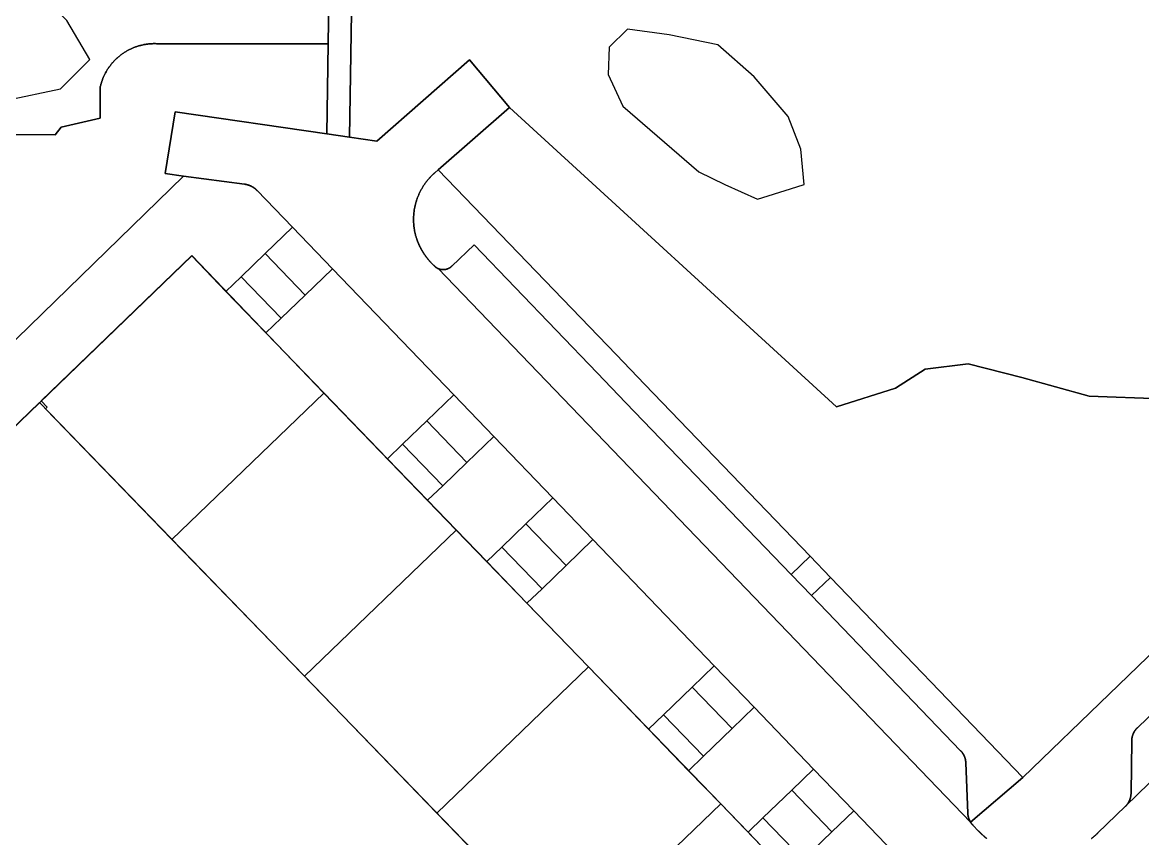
# Model space of a CAD drawing. Header units: metres. Extents: x -127 to 442, y -186 to 462.
# Drawn here: x 16.65 to 61.92, y 71.72 to 104.71 of the extents above; entities that cross this region are included whole.
import ezdxf

# ---------------------------------------------------------------- set-up
doc = ezdxf.new("R2010")
doc.units = ezdxf.units.M

msp = doc.modelspace()

# ---------------------------------------------------------------- linework, layer by layer
at = {"layer": 'building_2', "color": 1}
for points in [[(17.648, 89.156), (17.578, 89.094), (22.688, 83.812), (28.836, 89.719), (23.492, 95.281), (17.406, 89.406), (17.648, 89.156)], [(22.688, 83.812), (28.047, 78.281), (34.18, 84.188), (28.836, 89.719), (22.688, 83.812)], [(16.234, 65.406), (15.625, 65.219), (31.148, 49.188), (43.172, 60.75), (42.906, 61.031), (43.859, 61.938), (17.336, 89.344), (4.391, 76.844), (14.625, 66.25), (14.945, 66.875), (16.234, 65.406)], [(28.047, 78.281), (33.398, 72.75), (39.523, 78.656), (34.18, 84.188), (28.047, 78.281)], [(33.398, 72.75), (38.75, 67.219), (44.867, 73.125), (39.523, 78.656), (33.398, 72.75)], [(44.117, 61.688), (47.172, 64.625), (47.094, 64.719), (50.156, 67.625), (44.867, 73.125), (38.75, 67.219), (44.117, 61.688)]]:
    msp.add_lwpolyline(points, close=True, dxfattribs=at)
at = {"layer": 'road_0', "color": 8}
for points in [[(30.025, 110.322), (29.104, 110.324), (29.104, 110.148), (29.01, 103.844), (28.955, 100.205), (29.873, 100.071), (30.025, 110.145), (30.025, 110.322)], [(47.715, 82.394), (48.48, 83.129), (41.802, 90.072), (40.638, 91.283), (33.455, 98.752), (33.314, 98.63), (33.314, 98.63), (33.291, 98.61), (33.269, 98.59), (33.247, 98.57), (33.225, 98.549), (33.204, 98.528), (33.183, 98.507), (33.162, 98.486), (33.141, 98.464), (33.12, 98.442), (33.1, 98.42), (33.08, 98.398), (33.06, 98.375), (33.041, 98.352), (33.022, 98.329), (33.003, 98.306), (32.984, 98.282), (32.966, 98.259), (32.948, 98.235), (32.93, 98.21), (32.913, 98.186), (32.896, 98.161), (32.879, 98.137), (32.862, 98.112), (32.846, 98.086), (32.83, 98.061), (32.814, 98.035), (32.799, 98.01), (32.784, 97.984), (32.769, 97.958), (32.755, 97.931), (32.741, 97.905), (32.727, 97.878), (32.713, 97.851), (32.7, 97.824), (32.688, 97.797), (32.675, 97.77), (32.663, 97.743), (32.651, 97.715), (32.64, 97.687), (32.628, 97.659), (32.618, 97.632), (32.607, 97.603), (32.597, 97.575), (32.587, 97.547), (32.578, 97.518), (32.569, 97.49), (32.56, 97.461), (32.551, 97.432), (32.543, 97.403), (32.536, 97.374), (32.528, 97.345), (32.521, 97.316), (32.514, 97.287), (32.508, 97.258), (32.502, 97.228), (32.496, 97.199), (32.491, 97.169), (32.486, 97.14), (32.482, 97.11), (32.477, 97.08), (32.474, 97.051), (32.47, 97.021), (32.467, 96.991), (32.464, 96.961), (32.462, 96.931), (32.46, 96.901), (32.458, 96.871), (32.457, 96.841), (32.456, 96.811), (32.455, 96.782), (32.455, 96.752), (32.455, 96.722), (32.455, 96.692), (32.456, 96.662), (32.457, 96.632), (32.459, 96.602), (32.461, 96.572), (32.463, 96.542), (32.466, 96.512), (32.468, 96.482), (32.472, 96.452), (32.475, 96.422), (32.48, 96.393), (32.484, 96.363), (32.489, 96.333), (32.494, 96.304), (32.499, 96.274), (32.505, 96.245), (32.511, 96.216), (32.518, 96.186), (32.525, 96.157), (32.532, 96.128), (32.539, 96.099), (32.547, 96.07), (32.556, 96.041), (32.564, 96.013), (32.573, 95.984), (32.582, 95.955), (32.592, 95.927), (32.592, 95.927), (32.596, 95.915), (32.601, 95.903), (32.605, 95.89), (32.61, 95.878), (32.615, 95.866), (32.619, 95.854), (32.624, 95.842), (32.629, 95.83), (32.634, 95.818), (32.639, 95.806), (32.643, 95.794), (32.649, 95.782), (32.654, 95.77), (32.659, 95.758), (32.664, 95.747), (32.669, 95.735), (32.675, 95.723), (32.68, 95.711), (32.685, 95.699), (32.691, 95.688), (32.696, 95.676), (32.702, 95.664), (32.708, 95.653), (32.713, 95.641), (32.719, 95.629), (32.725, 95.618), (32.731, 95.606), (32.737, 95.595), (32.743, 95.583), (32.749, 95.572), (32.755, 95.56), (32.761, 95.549), (32.767, 95.538), (32.774, 95.526), (32.78, 95.515), (32.786, 95.504), (32.793, 95.492), (32.799, 95.481), (32.806, 95.47), (32.812, 95.459), (32.819, 95.448), (32.826, 95.437), (32.833, 95.426), (32.839, 95.415), (32.846, 95.404), (32.853, 95.393), (32.86, 95.382), (32.867, 95.371), (32.874, 95.36), (32.881, 95.349), (32.889, 95.338), (32.896, 95.328), (32.903, 95.317), (32.911, 95.306), (32.918, 95.296), (32.925, 95.285), (32.933, 95.275), (32.94, 95.264), (32.948, 95.254), (32.956, 95.243), (32.963, 95.233), (32.971, 95.222), (32.979, 95.212), (32.987, 95.202), (32.995, 95.191), (33.003, 95.181), (33.011, 95.171), (33.019, 95.161), (33.027, 95.151), (33.035, 95.141), (33.043, 95.131), (33.052, 95.121), (33.06, 95.111), (33.068, 95.101), (33.077, 95.091), (33.085, 95.081), (33.094, 95.071), (33.102, 95.062), (33.111, 95.052), (33.119, 95.042), (33.128, 95.033), (33.137, 95.023), (33.145, 95.014), (33.154, 95.004), (33.163, 94.995), (33.172, 94.985), (33.181, 94.976), (33.19, 94.967), (33.199, 94.957), (33.208, 94.948), (33.217, 94.939), (33.226, 94.93), (33.236, 94.921), (33.245, 94.912), (33.254, 94.903), (33.264, 94.894), (33.273, 94.885), (33.283, 94.876), (33.292, 94.867), (33.292, 94.867), (33.293, 94.866), (33.295, 94.864), (33.296, 94.863), (33.297, 94.862), (33.299, 94.86), (33.3, 94.859), (33.301, 94.857), (33.303, 94.856), (33.304, 94.855), (33.306, 94.853), (33.307, 94.852), (33.308, 94.851), (33.31, 94.849), (33.311, 94.848), (33.312, 94.847), (33.314, 94.846), (33.315, 94.844), (33.317, 94.843), (33.318, 94.842), (33.32, 94.84), (33.321, 94.839), (33.322, 94.838), (33.324, 94.837), (33.325, 94.835), (33.327, 94.834), (33.328, 94.833), (33.33, 94.832), (33.331, 94.83), (33.333, 94.829), (33.334, 94.828), (33.336, 94.827), (33.337, 94.825), (33.339, 94.824), (33.34, 94.823), (33.342, 94.822), (33.343, 94.821), (33.345, 94.819), (33.346, 94.818), (33.348, 94.817), (33.349, 94.816), (33.351, 94.815), (33.352, 94.814), (33.354, 94.812), (33.355, 94.811), (33.357, 94.81), (33.358, 94.809), (33.36, 94.808), (33.361, 94.807), (33.363, 94.806), (33.365, 94.805), (33.366, 94.803), (33.368, 94.802), (33.369, 94.801), (33.371, 94.8), (33.372, 94.799), (33.374, 94.798), (33.376, 94.797), (33.377, 94.796), (33.379, 94.795), (33.38, 94.794), (33.382, 94.793), (33.384, 94.792), (33.385, 94.791), (33.387, 94.79), (33.389, 94.789), (33.39, 94.788), (33.392, 94.787), (33.393, 94.786), (33.395, 94.785), (33.397, 94.784), (33.398, 94.783), (33.4, 94.782), (33.402, 94.781), (33.403, 94.78), (33.405, 94.779), (33.407, 94.778), (33.408, 94.777), (33.41, 94.776), (33.412, 94.775), (33.413, 94.774), (33.415, 94.773), (33.417, 94.772), (33.418, 94.772), (33.42, 94.771), (33.422, 94.77), (33.424, 94.769), (33.425, 94.768), (33.427, 94.767), (33.429, 94.766), (33.43, 94.765), (33.432, 94.765), (33.434, 94.764), (33.436, 94.763), (33.437, 94.762), (33.439, 94.761), (33.441, 94.76), (33.443, 94.76), (33.444, 94.759), (33.446, 94.758), (33.446, 94.758), (33.451, 94.756), (33.457, 94.753), (33.463, 94.751), (33.468, 94.749), (33.474, 94.746), (33.479, 94.744), (33.485, 94.742), (33.491, 94.74), (33.496, 94.738), (33.502, 94.737), (33.508, 94.735), (33.514, 94.733), (33.519, 94.731), (33.525, 94.73), (33.531, 94.728), (33.537, 94.727), (33.543, 94.726), (33.549, 94.724), (33.555, 94.723), (33.561, 94.722), (33.566, 94.721), (33.572, 94.72), (33.578, 94.719), (33.584, 94.718), (33.59, 94.717), (33.596, 94.717), (33.602, 94.716), (33.608, 94.715), (33.614, 94.715), (33.62, 94.715), (33.626, 94.714), (33.632, 94.714), (33.638, 94.714), (33.644, 94.714), (33.65, 94.714), (33.656, 94.714), (33.662, 94.714), (33.668, 94.714), (33.674, 94.714), (33.68, 94.714), (33.686, 94.715), (33.692, 94.715), (33.698, 94.716), (33.704, 94.716), (33.71, 94.717), (33.716, 94.718), (33.722, 94.718), (33.728, 94.719), (33.734, 94.72), (33.74, 94.721), (33.746, 94.722), (33.752, 94.723), (33.758, 94.725), (33.764, 94.726), (33.769, 94.727), (33.775, 94.729), (33.781, 94.73), (33.787, 94.732), (33.793, 94.734), (33.798, 94.735), (33.804, 94.737), (33.81, 94.739), (33.816, 94.741), (33.821, 94.743), (33.827, 94.745), (33.833, 94.747), (33.838, 94.749), (33.844, 94.752), (33.849, 94.754), (33.855, 94.756), (33.86, 94.759), (33.866, 94.761), (33.871, 94.764), (33.877, 94.767), (33.882, 94.769), (33.887, 94.772), (33.893, 94.775), (33.898, 94.778), (33.903, 94.781), (33.908, 94.784), (33.913, 94.787), (33.919, 94.79), (33.924, 94.793), (33.929, 94.797), (33.934, 94.8), (33.939, 94.803), (33.944, 94.807), (33.948, 94.81), (33.953, 94.814), (33.958, 94.818), (33.963, 94.821), (33.967, 94.825), (33.972, 94.829), (33.977, 94.833), (33.981, 94.837), (33.986, 94.841), (33.99, 94.845), (33.995, 94.849), (33.999, 94.853), (33.999, 94.853), (34.9, 95.718), (39.873, 90.548), (41.037, 89.337), (47.715, 82.394)], [(27.558, 96.429), (26.456, 95.365), (28.075, 93.688), (29.174, 94.749), (27.558, 96.429)], [(41.037, 89.337), (39.873, 90.548), (34.9, 95.718), (33.999, 94.853), (33.999, 94.853), (33.995, 94.849), (33.99, 94.845), (33.986, 94.841), (33.981, 94.837), (33.977, 94.833), (33.972, 94.829), (33.967, 94.825), (33.963, 94.821), (33.958, 94.818), (33.953, 94.814), (33.948, 94.81), (33.944, 94.807), (33.939, 94.803), (33.934, 94.8), (33.929, 94.797), (33.924, 94.793), (33.919, 94.79), (33.913, 94.787), (33.908, 94.784), (33.903, 94.781), (33.898, 94.778), (33.893, 94.775), (33.887, 94.772), (33.882, 94.769), (33.877, 94.767), (33.871, 94.764), (33.866, 94.761), (33.86, 94.759), (33.855, 94.756), (33.849, 94.754), (33.844, 94.752), (33.838, 94.749), (33.833, 94.747), (33.827, 94.745), (33.821, 94.743), (33.816, 94.741), (33.81, 94.739), (33.804, 94.737), (33.798, 94.735), (33.793, 94.734), (33.787, 94.732), (33.781, 94.73), (33.775, 94.729), (33.769, 94.727), (33.764, 94.726), (33.758, 94.725), (33.752, 94.723), (33.746, 94.722), (33.74, 94.721), (33.734, 94.72), (33.728, 94.719), (33.722, 94.718), (33.716, 94.718), (33.71, 94.717), (33.704, 94.716), (33.698, 94.716), (33.692, 94.715), (33.686, 94.715), (33.68, 94.714), (33.674, 94.714), (33.668, 94.714), (33.662, 94.714), (33.656, 94.714), (33.65, 94.714), (33.644, 94.714), (33.638, 94.714), (33.632, 94.714), (33.626, 94.714), (33.62, 94.715), (33.614, 94.715), (33.608, 94.715), (33.602, 94.716), (33.596, 94.717), (33.59, 94.717), (33.584, 94.718), (33.578, 94.719), (33.572, 94.72), (33.566, 94.721), (33.561, 94.722), (33.555, 94.723), (33.549, 94.724), (33.543, 94.726), (33.537, 94.727), (33.531, 94.728), (33.525, 94.73), (33.519, 94.731), (33.514, 94.733), (33.508, 94.735), (33.502, 94.737), (33.496, 94.738), (33.491, 94.74), (33.485, 94.742), (33.479, 94.744), (33.474, 94.746), (33.468, 94.749), (33.463, 94.751), (33.457, 94.753), (33.451, 94.756), (33.446, 94.758), (33.446, 94.758), (54.964, 72.383), (54.964, 72.383), (54.962, 72.386), (54.96, 72.39), (54.958, 72.393), (54.956, 72.396), (54.954, 72.4), (54.952, 72.403), (54.95, 72.407), (54.948, 72.41), (54.946, 72.413), (54.944, 72.417), (54.943, 72.42), (54.941, 72.424), (54.939, 72.427), (54.937, 72.431), (54.935, 72.434), (54.934, 72.438), (54.932, 72.441), (54.93, 72.445), (54.928, 72.448), (54.927, 72.452), (54.925, 72.455), (54.923, 72.459), (54.922, 72.462), (54.92, 72.466), (54.918, 72.469), (54.917, 72.473), (54.915, 72.476), (54.914, 72.48), (54.912, 72.484), (54.911, 72.487), (54.909, 72.491), (54.908, 72.495), (54.906, 72.498), (54.905, 72.502), (54.903, 72.505), (54.902, 72.509), (54.901, 72.513), (54.899, 72.516), (54.898, 72.52), (54.897, 72.524), (54.895, 72.527), (54.894, 72.531), (54.893, 72.535), (54.891, 72.538), (54.89, 72.542), (54.889, 72.546), (54.888, 72.55), (54.887, 72.553), (54.885, 72.557), (54.884, 72.561), (54.883, 72.565), (54.882, 72.568), (54.881, 72.572), (54.88, 72.576), (54.879, 72.58), (54.878, 72.583), (54.877, 72.587), (54.876, 72.591), (54.875, 72.595), (54.874, 72.598), (54.873, 72.602), (54.872, 72.606), (54.871, 72.61), (54.87, 72.614), (54.869, 72.617), (54.869, 72.621), (54.868, 72.625), (54.867, 72.629), (54.866, 72.633), (54.865, 72.637), (54.865, 72.64), (54.864, 72.644), (54.863, 72.648), (54.863, 72.652), (54.862, 72.656), (54.861, 72.66), (54.861, 72.664), (54.86, 72.667), (54.859, 72.671), (54.859, 72.675), (54.858, 72.679), (54.858, 72.683), (54.857, 72.687), (54.857, 72.691), (54.856, 72.694), (54.856, 72.698), (54.856, 72.702), (54.855, 72.706), (54.855, 72.71), (54.854, 72.714), (54.854, 72.718), (54.854, 72.722), (54.853, 72.726), (54.853, 72.729), (54.853, 72.733), (54.853, 72.737), (54.852, 72.741), (54.852, 72.745), (54.852, 72.749), (54.852, 72.749), (54.773, 74.781), (54.773, 74.781), (54.773, 74.787), (54.772, 74.792), (54.772, 74.798), (54.772, 74.803), (54.771, 74.808), (54.771, 74.814), (54.77, 74.819), (54.77, 74.825), (54.769, 74.83), (54.769, 74.836), (54.768, 74.841), (54.767, 74.847), (54.767, 74.852), (54.766, 74.858), (54.765, 74.863), (54.764, 74.869), (54.763, 74.874), (54.762, 74.88), (54.761, 74.885), (54.76, 74.89), (54.759, 74.896), (54.758, 74.901), (54.757, 74.907), (54.756, 74.912), (54.755, 74.917), (54.754, 74.923), (54.752, 74.928), (54.751, 74.933), (54.75, 74.939), (54.748, 74.944), (54.747, 74.949), (54.745, 74.955), (54.744, 74.96), (54.742, 74.965), (54.741, 74.971), (54.739, 74.976), (54.737, 74.981), (54.736, 74.986), (54.734, 74.992), (54.732, 74.997), (54.73, 75.002), (54.728, 75.007), (54.727, 75.012), (54.725, 75.017), (54.723, 75.023), (54.721, 75.028), (54.719, 75.033), (54.716, 75.038), (54.714, 75.043), (54.712, 75.048), (54.71, 75.053), (54.708, 75.058), (54.706, 75.063), (54.703, 75.068), (54.701, 75.073), (54.698, 75.078), (54.696, 75.083), (54.694, 75.088), (54.691, 75.093), (54.689, 75.098), (54.686, 75.103), (54.683, 75.108), (54.681, 75.112), (54.678, 75.117), (54.675, 75.122), (54.673, 75.127), (54.67, 75.132), (54.667, 75.136), (54.664, 75.141), (54.661, 75.146), (54.659, 75.15), (54.656, 75.155), (54.653, 75.16), (54.65, 75.164), (54.647, 75.169), (54.644, 75.174), (54.64, 75.178), (54.637, 75.183), (54.634, 75.187), (54.631, 75.192), (54.628, 75.196), (54.624, 75.2), (54.621, 75.205), (54.618, 75.209), (54.614, 75.214), (54.611, 75.218), (54.608, 75.222), (54.604, 75.227), (54.601, 75.231), (54.597, 75.235), (54.594, 75.239), (54.59, 75.243), (54.586, 75.248), (54.583, 75.252), (54.579, 75.256), (54.575, 75.26), (54.572, 75.264), (54.568, 75.268), (54.564, 75.272), (54.564, 75.272), (48.535, 81.541), (47.715, 82.394), (41.037, 89.337)], [(34.077, 89.65), (32.987, 88.598), (34.606, 86.92), (35.694, 87.969), (34.077, 89.65)], [(38.079, 85.49), (36.996, 84.444), (38.622, 82.759), (39.701, 83.802), (38.079, 85.49)], [(49.3, 82.276), (48.535, 81.541), (54.564, 75.272), (54.564, 75.272), (54.568, 75.268), (54.572, 75.264), (54.575, 75.26), (54.579, 75.256), (54.583, 75.252), (54.586, 75.248), (54.59, 75.243), (54.594, 75.239), (54.597, 75.235), (54.601, 75.231), (54.604, 75.227), (54.608, 75.222), (54.611, 75.218), (54.614, 75.214), (54.618, 75.209), (54.621, 75.205), (54.624, 75.2), (54.628, 75.196), (54.631, 75.192), (54.634, 75.187), (54.637, 75.183), (54.64, 75.178), (54.644, 75.174), (54.647, 75.169), (54.65, 75.164), (54.653, 75.16), (54.656, 75.155), (54.659, 75.15), (54.661, 75.146), (54.664, 75.141), (54.667, 75.136), (54.67, 75.132), (54.673, 75.127), (54.675, 75.122), (54.678, 75.117), (54.681, 75.112), (54.683, 75.108), (54.686, 75.103), (54.689, 75.098), (54.691, 75.093), (54.694, 75.088), (54.696, 75.083), (54.698, 75.078), (54.701, 75.073), (54.703, 75.068), (54.706, 75.063), (54.708, 75.058), (54.71, 75.053), (54.712, 75.048), (54.714, 75.043), (54.716, 75.038), (54.719, 75.033), (54.721, 75.028), (54.723, 75.023), (54.725, 75.017), (54.727, 75.012), (54.728, 75.007), (54.73, 75.002), (54.732, 74.997), (54.734, 74.992), (54.736, 74.986), (54.737, 74.981), (54.739, 74.976), (54.741, 74.971), (54.742, 74.965), (54.744, 74.96), (54.745, 74.955), (54.747, 74.949), (54.748, 74.944), (54.75, 74.939), (54.751, 74.933), (54.752, 74.928), (54.754, 74.923), (54.755, 74.917), (54.756, 74.912), (54.757, 74.907), (54.758, 74.901), (54.759, 74.896), (54.76, 74.89), (54.761, 74.885), (54.762, 74.88), (54.763, 74.874), (54.764, 74.869), (54.765, 74.863), (54.766, 74.858), (54.767, 74.852), (54.767, 74.847), (54.768, 74.841), (54.769, 74.836), (54.769, 74.83), (54.77, 74.825), (54.77, 74.819), (54.771, 74.814), (54.771, 74.808), (54.772, 74.803), (54.772, 74.798), (54.772, 74.792), (54.773, 74.787), (54.773, 74.781), (54.773, 74.781), (54.852, 72.749), (54.852, 72.749), (54.852, 72.745), (54.852, 72.741), (54.853, 72.737), (54.853, 72.733), (54.853, 72.729), (54.853, 72.726), (54.854, 72.722), (54.854, 72.718), (54.854, 72.714), (54.855, 72.71), (54.855, 72.706), (54.856, 72.702), (54.856, 72.698), (54.856, 72.694), (54.857, 72.691), (54.857, 72.687), (54.858, 72.683), (54.858, 72.679), (54.859, 72.675), (54.859, 72.671), (54.86, 72.667), (54.861, 72.664), (54.861, 72.66), (54.862, 72.656), (54.863, 72.652), (54.863, 72.648), (54.864, 72.644), (54.865, 72.64), (54.865, 72.637), (54.866, 72.633), (54.867, 72.629), (54.868, 72.625), (54.869, 72.621), (54.869, 72.617), (54.87, 72.614), (54.871, 72.61), (54.872, 72.606), (54.873, 72.602), (54.874, 72.598), (54.875, 72.595), (54.876, 72.591), (54.877, 72.587), (54.878, 72.583), (54.879, 72.58), (54.88, 72.576), (54.881, 72.572), (54.882, 72.568), (54.883, 72.565), (54.884, 72.561), (54.885, 72.557), (54.887, 72.553), (54.888, 72.55), (54.889, 72.546), (54.89, 72.542), (54.891, 72.538), (54.893, 72.535), (54.894, 72.531), (54.895, 72.527), (54.897, 72.524), (54.898, 72.52), (54.899, 72.516), (54.901, 72.513), (54.902, 72.509), (54.903, 72.505), (54.905, 72.502), (54.906, 72.498), (54.908, 72.495), (54.909, 72.491), (54.911, 72.487), (54.912, 72.484), (54.914, 72.48), (54.915, 72.476), (54.917, 72.473), (54.918, 72.469), (54.92, 72.466), (54.922, 72.462), (54.923, 72.459), (54.925, 72.455), (54.927, 72.452), (54.928, 72.448), (54.93, 72.445), (54.932, 72.441), (54.934, 72.438), (54.935, 72.434), (54.937, 72.431), (54.939, 72.427), (54.941, 72.424), (54.943, 72.42), (54.944, 72.417), (54.946, 72.413), (54.948, 72.41), (54.95, 72.407), (54.952, 72.403), (54.954, 72.4), (54.956, 72.396), (54.958, 72.393), (54.96, 72.39), (54.962, 72.386), (54.964, 72.383), (54.964, 72.383), (57.075, 74.192), (49.3, 82.276)], [(44.606, 78.703), (43.714, 77.842), (45.332, 76.165), (46.22, 77.024), (44.606, 78.703)], [(48.621, 74.528), (47.736, 73.674), (49.362, 71.989), (50.244, 72.84), (48.621, 74.528)]]:
    msp.add_lwpolyline(points, close=True, dxfattribs=at)
for points in [[(55.624, 71.717), (55.616, 71.723), (55.609, 71.729), (55.602, 71.734), (55.595, 71.74), (55.588, 71.746), (55.581, 71.752), (55.574, 71.757), (55.567, 71.763), (55.56, 71.769), (55.553, 71.775), (55.546, 71.781), (55.539, 71.787), (55.532, 71.792), (55.525, 71.798), (55.518, 71.804), (55.511, 71.81), (55.504, 71.816), (55.498, 71.822), (55.491, 71.828), (55.484, 71.834), (55.477, 71.84), (55.47, 71.846), (55.463, 71.853), (55.457, 71.859), (55.45, 71.865), (55.443, 71.871), (55.437, 71.877), (55.43, 71.883), (55.423, 71.89), (55.417, 71.896), (55.41, 71.902), (55.403, 71.908), (55.397, 71.915), (55.39, 71.921), (55.383, 71.927), (55.377, 71.933), (55.37, 71.94), (55.364, 71.946), (55.357, 71.953), (55.351, 71.959), (55.344, 71.965), (55.338, 71.972), (55.332, 71.978), (55.325, 71.985), (55.319, 71.991), (55.312, 71.998), (55.306, 72.004), (55.3, 72.011), (55.293, 72.017), (55.287, 72.024), (55.287, 72.024), (55.061, 72.259), (55.061, 72.259), (55.06, 72.26), (55.059, 72.261), (55.058, 72.262), (55.057, 72.264), (55.056, 72.265), (55.054, 72.266), (55.053, 72.267), (55.052, 72.268), (55.051, 72.269), (55.05, 72.271), (55.049, 72.272), (55.048, 72.273), (55.047, 72.274), (55.046, 72.275), (55.045, 72.276), (55.044, 72.278), (55.043, 72.279), (55.042, 72.28), (55.04, 72.281), (55.039, 72.282), (55.038, 72.284), (55.037, 72.285), (55.036, 72.286), (55.035, 72.287), (55.034, 72.288), (55.033, 72.29), (55.032, 72.291), (55.031, 72.292), (55.03, 72.293), (55.029, 72.294), (55.028, 72.296), (55.027, 72.297), (55.026, 72.298), (55.025, 72.299), (55.024, 72.301), (55.023, 72.302), (55.022, 72.303), (55.021, 72.304), (55.02, 72.305), (55.019, 72.307), (55.018, 72.308), (55.017, 72.309), (55.016, 72.31), (55.015, 72.312), (55.014, 72.313), (55.013, 72.314), (55.012, 72.315), (55.011, 72.317), (55.01, 72.318), (55.009, 72.319), (55.008, 72.32), (55.007, 72.322), (55.006, 72.323), (55.005, 72.324), (55.004, 72.325), (55.003, 72.327), (55.002, 72.328), (55.001, 72.329), (55, 72.331), (54.999, 72.332), (54.998, 72.333), (54.997, 72.334), (54.996, 72.336), (54.995, 72.337), (54.994, 72.338), (54.994, 72.34), (54.993, 72.341), (54.992, 72.342), (54.991, 72.343), (54.99, 72.345), (54.989, 72.346), (54.988, 72.347), (54.987, 72.349), (54.986, 72.35), (54.985, 72.351), (54.984, 72.352), (54.983, 72.354), (54.982, 72.355), (54.982, 72.356), (54.981, 72.358), (54.98, 72.359), (54.979, 72.36), (54.978, 72.362), (54.977, 72.363), (54.976, 72.364), (54.975, 72.366), (54.974, 72.367), (54.974, 72.368), (54.973, 72.37), (54.972, 72.371), (54.971, 72.372), (54.97, 72.374), (54.969, 72.375), (54.968, 72.376), (54.967, 72.378), (54.967, 72.379), (54.966, 72.38), (54.965, 72.382), (54.964, 72.383), (54.964, 72.383), (33.446, 94.758), (33.446, 94.758), (33.444, 94.759), (33.443, 94.76), (33.441, 94.76), (33.439, 94.761), (33.437, 94.762), (33.436, 94.763), (33.434, 94.764), (33.432, 94.765), (33.43, 94.765), (33.429, 94.766), (33.427, 94.767), (33.425, 94.768), (33.424, 94.769), (33.422, 94.77), (33.42, 94.771), (33.418, 94.772), (33.417, 94.772), (33.415, 94.773), (33.413, 94.774), (33.412, 94.775), (33.41, 94.776), (33.408, 94.777), (33.407, 94.778), (33.405, 94.779), (33.403, 94.78), (33.402, 94.781), (33.4, 94.782), (33.398, 94.783), (33.397, 94.784), (33.395, 94.785), (33.393, 94.786), (33.392, 94.787), (33.39, 94.788), (33.389, 94.789), (33.387, 94.79), (33.385, 94.791), (33.384, 94.792), (33.382, 94.793), (33.38, 94.794), (33.379, 94.795), (33.377, 94.796), (33.376, 94.797), (33.374, 94.798), (33.372, 94.799), (33.371, 94.8), (33.369, 94.801), (33.368, 94.802), (33.366, 94.803), (33.365, 94.805), (33.363, 94.806), (33.361, 94.807), (33.36, 94.808), (33.358, 94.809), (33.357, 94.81), (33.355, 94.811), (33.354, 94.812), (33.352, 94.814), (33.351, 94.815), (33.349, 94.816), (33.348, 94.817), (33.346, 94.818), (33.345, 94.819), (33.343, 94.821), (33.342, 94.822), (33.34, 94.823), (33.339, 94.824), (33.337, 94.825), (33.336, 94.827), (33.334, 94.828), (33.333, 94.829), (33.331, 94.83), (33.33, 94.832), (33.328, 94.833), (33.327, 94.834), (33.325, 94.835), (33.324, 94.837), (33.322, 94.838), (33.321, 94.839), (33.32, 94.84), (33.318, 94.842), (33.317, 94.843), (33.315, 94.844), (33.314, 94.846), (33.312, 94.847), (33.311, 94.848), (33.31, 94.849), (33.308, 94.851), (33.307, 94.852), (33.306, 94.853), (33.304, 94.855), (33.303, 94.856), (33.301, 94.857), (33.3, 94.859), (33.299, 94.86), (33.297, 94.862), (33.296, 94.863), (33.295, 94.864), (33.293, 94.866), (33.292, 94.867), (33.292, 94.867), (33.283, 94.876), (33.273, 94.885), (33.264, 94.894), (33.254, 94.903), (33.245, 94.912), (33.236, 94.921), (33.226, 94.93), (33.217, 94.939), (33.208, 94.948), (33.199, 94.957), (33.19, 94.967), (33.181, 94.976), (33.172, 94.985), (33.163, 94.995), (33.154, 95.004), (33.145, 95.014), (33.137, 95.023), (33.128, 95.033), (33.119, 95.042), (33.111, 95.052), (33.102, 95.062), (33.094, 95.071), (33.085, 95.081), (33.077, 95.091), (33.068, 95.101), (33.06, 95.111), (33.052, 95.121), (33.043, 95.131), (33.035, 95.141), (33.027, 95.151), (33.019, 95.161), (33.011, 95.171), (33.003, 95.181), (32.995, 95.191), (32.987, 95.202), (32.979, 95.212), (32.971, 95.222), (32.963, 95.233), (32.956, 95.243), (32.948, 95.254), (32.94, 95.264), (32.933, 95.275), (32.925, 95.285), (32.918, 95.296), (32.911, 95.306), (32.903, 95.317), (32.896, 95.328), (32.889, 95.338), (32.881, 95.349), (32.874, 95.36), (32.867, 95.371), (32.86, 95.382), (32.853, 95.393), (32.846, 95.404), (32.839, 95.415), (32.833, 95.426), (32.826, 95.437), (32.819, 95.448), (32.812, 95.459), (32.806, 95.47), (32.799, 95.481), (32.793, 95.492), (32.786, 95.504), (32.78, 95.515), (32.774, 95.526), (32.767, 95.538), (32.761, 95.549), (32.755, 95.56), (32.749, 95.572), (32.743, 95.583), (32.737, 95.595), (32.731, 95.606), (32.725, 95.618), (32.719, 95.629), (32.713, 95.641), (32.708, 95.653), (32.702, 95.664), (32.696, 95.676), (32.691, 95.688), (32.685, 95.699), (32.68, 95.711), (32.675, 95.723), (32.669, 95.735), (32.664, 95.747), (32.659, 95.758), (32.654, 95.77), (32.649, 95.782), (32.643, 95.794), (32.639, 95.806), (32.634, 95.818), (32.629, 95.83), (32.624, 95.842), (32.619, 95.854), (32.615, 95.866), (32.61, 95.878), (32.605, 95.89), (32.601, 95.903), (32.596, 95.915), (32.592, 95.927), (32.592, 95.927), (32.582, 95.955), (32.573, 95.984), (32.564, 96.013), (32.556, 96.041), (32.547, 96.07), (32.539, 96.099), (32.532, 96.128), (32.525, 96.157), (32.518, 96.186), (32.511, 96.216), (32.505, 96.245), (32.499, 96.274), (32.494, 96.304), (32.489, 96.333), (32.484, 96.363), (32.48, 96.393), (32.475, 96.422), (32.472, 96.452), (32.468, 96.482), (32.466, 96.512), (32.463, 96.542), (32.461, 96.572), (32.459, 96.602), (32.457, 96.632), (32.456, 96.662), (32.455, 96.692), (32.455, 96.722), (32.455, 96.752), (32.455, 96.782), (32.456, 96.811), (32.457, 96.841), (32.458, 96.871), (32.46, 96.901), (32.462, 96.931), (32.464, 96.961), (32.467, 96.991), (32.47, 97.021), (32.474, 97.051), (32.477, 97.08), (32.482, 97.11), (32.486, 97.14), (32.491, 97.169), (32.496, 97.199), (32.502, 97.228), (32.508, 97.258), (32.514, 97.287), (32.521, 97.316), (32.528, 97.345), (32.536, 97.374), (32.543, 97.403), (32.551, 97.432), (32.56, 97.461), (32.569, 97.49), (32.578, 97.518), (32.587, 97.547), (32.597, 97.575), (32.607, 97.603), (32.618, 97.632), (32.628, 97.659), (32.64, 97.687), (32.651, 97.715), (32.663, 97.743), (32.675, 97.77), (32.688, 97.797), (32.7, 97.824), (32.713, 97.851), (32.727, 97.878), (32.741, 97.905), (32.755, 97.931), (32.769, 97.958), (32.784, 97.984), (32.799, 98.01), (32.814, 98.035), (32.83, 98.061), (32.846, 98.086), (32.862, 98.112), (32.879, 98.137), (32.896, 98.161), (32.913, 98.186), (32.93, 98.21), (32.948, 98.235), (32.966, 98.259), (32.984, 98.282), (33.003, 98.306), (33.022, 98.329), (33.041, 98.352), (33.06, 98.375), (33.08, 98.398), (33.1, 98.42), (33.12, 98.442), (33.141, 98.464), (33.162, 98.486), (33.183, 98.507), (33.204, 98.528), (33.225, 98.549), (33.247, 98.57), (33.269, 98.59), (33.291, 98.61), (33.314, 98.63), (33.314, 98.63), (33.455, 98.752), (36.337, 101.261), (34.722, 103.194), (30.968, 99.912), (29.873, 100.071), (28.955, 100.205), (22.824, 101.096), (22.417, 98.593), (23.164, 98.494), (25.63, 98.166), (25.63, 98.166), (25.636, 98.165), (25.641, 98.164), (25.647, 98.164), (25.653, 98.163), (25.659, 98.162), (25.664, 98.161), (25.67, 98.16), (25.676, 98.159), (25.681, 98.158), (25.687, 98.157), (25.693, 98.155), (25.698, 98.154), (25.704, 98.153), (25.71, 98.152), (25.715, 98.15), (25.721, 98.149), (25.726, 98.148), (25.732, 98.146), (25.738, 98.145), (25.743, 98.143), (25.749, 98.142), (25.754, 98.14), (25.76, 98.138), (25.765, 98.137), (25.771, 98.135), (25.776, 98.133), (25.782, 98.132), (25.787, 98.13), (25.793, 98.128), (25.798, 98.126), (25.804, 98.124), (25.809, 98.122), (25.815, 98.12), (25.82, 98.118), (25.825, 98.116), (25.831, 98.114), (25.836, 98.112), (25.842, 98.11), (25.847, 98.107), (25.852, 98.105), (25.858, 98.103), (25.863, 98.101), (25.868, 98.098), (25.873, 98.096), (25.879, 98.093), (25.884, 98.091), (25.889, 98.088), (25.894, 98.086), (25.899, 98.083), (25.905, 98.081), (25.91, 98.078), (25.915, 98.075), (25.92, 98.073), (25.925, 98.07), (25.93, 98.067), (25.935, 98.064), (25.94, 98.062), (25.945, 98.059), (25.95, 98.056), (25.955, 98.053), (25.96, 98.05), (25.965, 98.047), (25.97, 98.044), (25.975, 98.041), (25.98, 98.038), (25.985, 98.034), (25.989, 98.031), (25.994, 98.028), (25.999, 98.025), (26.004, 98.022), (26.008, 98.018), (26.013, 98.015), (26.018, 98.011), (26.022, 98.008), (26.027, 98.005), (26.032, 98.001), (26.036, 97.998), (26.041, 97.994), (26.045, 97.991), (26.05, 97.987), (26.054, 97.983), (26.059, 97.98), (26.063, 97.976), (26.068, 97.972), (26.072, 97.969), (26.077, 97.965), (26.081, 97.961), (26.085, 97.957), (26.09, 97.953), (26.094, 97.949), (26.098, 97.945), (26.102, 97.941), (26.106, 97.937), (26.111, 97.933), (26.115, 97.929), (26.119, 97.925), (26.123, 97.921), (26.127, 97.917), (26.131, 97.913), (26.131, 97.913), (27.558, 96.429), (29.174, 94.749), (34.077, 89.65), (35.694, 87.969), (38.079, 85.49), (39.701, 83.802), (44.606, 78.703), (46.22, 77.024), (48.621, 74.528), (50.244, 72.84), (52.847, 70.134)], [(78.006, 94.402), (57.075, 74.192), (54.964, 72.383), (54.964, 72.383), (54.965, 72.382), (54.966, 72.38), (54.967, 72.379), (54.967, 72.378), (54.968, 72.376), (54.969, 72.375), (54.97, 72.374), (54.971, 72.372), (54.972, 72.371), (54.973, 72.37), (54.974, 72.368), (54.974, 72.367), (54.975, 72.366), (54.976, 72.364), (54.977, 72.363), (54.978, 72.362), (54.979, 72.36), (54.98, 72.359), (54.981, 72.358), (54.982, 72.356), (54.982, 72.355), (54.983, 72.354), (54.984, 72.352), (54.985, 72.351), (54.986, 72.35), (54.987, 72.349), (54.988, 72.347), (54.989, 72.346), (54.99, 72.345), (54.991, 72.343), (54.992, 72.342), (54.993, 72.341), (54.994, 72.34), (54.994, 72.338), (54.995, 72.337), (54.996, 72.336), (54.997, 72.334), (54.998, 72.333), (54.999, 72.332), (55, 72.331), (55.001, 72.329), (55.002, 72.328), (55.003, 72.327), (55.004, 72.325), (55.005, 72.324), (55.006, 72.323), (55.007, 72.322), (55.008, 72.32), (55.009, 72.319), (55.01, 72.318), (55.011, 72.317), (55.012, 72.315), (55.013, 72.314), (55.014, 72.313), (55.015, 72.312), (55.016, 72.31), (55.017, 72.309), (55.018, 72.308), (55.019, 72.307), (55.02, 72.305), (55.021, 72.304), (55.022, 72.303), (55.023, 72.302), (55.024, 72.301), (55.025, 72.299), (55.026, 72.298), (55.027, 72.297), (55.028, 72.296), (55.029, 72.294), (55.03, 72.293), (55.031, 72.292), (55.032, 72.291), (55.033, 72.29), (55.034, 72.288), (55.035, 72.287), (55.036, 72.286), (55.037, 72.285), (55.038, 72.284), (55.039, 72.282), (55.04, 72.281), (55.042, 72.28), (55.043, 72.279), (55.044, 72.278), (55.045, 72.276), (55.046, 72.275), (55.047, 72.274), (55.048, 72.273), (55.049, 72.272), (55.05, 72.271), (55.051, 72.269), (55.052, 72.268), (55.053, 72.267), (55.054, 72.266), (55.056, 72.265), (55.057, 72.264), (55.058, 72.262), (55.059, 72.261), (55.06, 72.26), (55.061, 72.259), (55.061, 72.259), (55.287, 72.024), (55.287, 72.024), (55.293, 72.017), (55.3, 72.011), (55.306, 72.004), (55.312, 71.998), (55.319, 71.991), (55.325, 71.985), (55.332, 71.978), (55.338, 71.972), (55.344, 71.965), (55.351, 71.959), (55.357, 71.953), (55.364, 71.946), (55.37, 71.94), (55.377, 71.933), (55.383, 71.927), (55.39, 71.921), (55.397, 71.915), (55.403, 71.908), (55.41, 71.902), (55.417, 71.896), (55.423, 71.89), (55.43, 71.883), (55.437, 71.877), (55.443, 71.871), (55.45, 71.865), (55.457, 71.859), (55.463, 71.853), (55.47, 71.846), (55.477, 71.84), (55.484, 71.834), (55.491, 71.828), (55.498, 71.822), (55.504, 71.816), (55.511, 71.81), (55.518, 71.804), (55.525, 71.798), (55.532, 71.792), (55.539, 71.787), (55.546, 71.781), (55.553, 71.775), (55.56, 71.769), (55.567, 71.763), (55.574, 71.757), (55.581, 71.752), (55.588, 71.746), (55.595, 71.74), (55.602, 71.734), (55.609, 71.729), (55.616, 71.723), (55.624, 71.717)], [(81.391, 92.631), (61.228, 73.025), (60.099, 71.935), (60.099, 71.935), (60.089, 71.926), (60.08, 71.917), (60.07, 71.908), (60.061, 71.899), (60.051, 71.89), (60.041, 71.881), (60.032, 71.872), (60.022, 71.863), (60.012, 71.854), (60.002, 71.845), (59.992, 71.836), (59.982, 71.828), (59.972, 71.819), (59.962, 71.81), (59.952, 71.802), (59.942, 71.793), (59.932, 71.785), (59.922, 71.776), (59.912, 71.768), (59.902, 71.759), (59.892, 71.751), (59.881, 71.743), (59.871, 71.734), (59.861, 71.726), (59.851, 71.718)], [(78.306, 92.225), (61.706, 76.197), (61.706, 76.197), (61.702, 76.193), (61.697, 76.189), (61.693, 76.184), (61.689, 76.18), (61.685, 76.176), (61.681, 76.171), (61.677, 76.167), (61.673, 76.163), (61.669, 76.158), (61.665, 76.154), (61.661, 76.149), (61.657, 76.145), (61.653, 76.14), (61.649, 76.135), (61.645, 76.131), (61.642, 76.126), (61.638, 76.121), (61.634, 76.117), (61.63, 76.112), (61.627, 76.107), (61.623, 76.102), (61.62, 76.097), (61.616, 76.093), (61.613, 76.088), (61.609, 76.083), (61.606, 76.078), (61.603, 76.073), (61.599, 76.068), (61.596, 76.063), (61.593, 76.058), (61.59, 76.053), (61.587, 76.048), (61.583, 76.042), (61.58, 76.037), (61.577, 76.032), (61.574, 76.027), (61.571, 76.022), (61.569, 76.016), (61.566, 76.011), (61.563, 76.006), (61.56, 76), (61.557, 75.995), (61.555, 75.99), (61.552, 75.984), (61.55, 75.979), (61.547, 75.974), (61.544, 75.968), (61.542, 75.963), (61.54, 75.957), (61.537, 75.952), (61.535, 75.946), (61.533, 75.941), (61.53, 75.935), (61.528, 75.929), (61.526, 75.924), (61.524, 75.918), (61.522, 75.913), (61.52, 75.907), (61.518, 75.901), (61.516, 75.896), (61.514, 75.89), (61.512, 75.884), (61.51, 75.878), (61.509, 75.873), (61.507, 75.867), (61.505, 75.861), (61.504, 75.855), (61.502, 75.85), (61.501, 75.844), (61.499, 75.838), (61.498, 75.832), (61.496, 75.826), (61.495, 75.821), (61.494, 75.815), (61.493, 75.809), (61.491, 75.803), (61.49, 75.797), (61.489, 75.791), (61.488, 75.785), (61.487, 75.779), (61.486, 75.773), (61.485, 75.768), (61.484, 75.762), (61.483, 75.756), (61.483, 75.75), (61.482, 75.744), (61.481, 75.738), (61.481, 75.732), (61.48, 75.726), (61.48, 75.72), (61.479, 75.714), (61.479, 75.708), (61.478, 75.702), (61.478, 75.696), (61.478, 75.69), (61.477, 75.684), (61.477, 75.678), (61.477, 75.672), (61.477, 75.666), (61.477, 75.666), (61.45, 73.548), (61.45, 73.548), (61.45, 73.542), (61.45, 73.536), (61.45, 73.53), (61.449, 73.524), (61.449, 73.519), (61.449, 73.513), (61.448, 73.507), (61.448, 73.501), (61.447, 73.495), (61.447, 73.489), (61.446, 73.483), (61.446, 73.478), (61.445, 73.472), (61.444, 73.466), (61.444, 73.46), (61.443, 73.454), (61.442, 73.448), (61.441, 73.442), (61.44, 73.437), (61.439, 73.431), (61.438, 73.425), (61.437, 73.419), (61.436, 73.414), (61.435, 73.408), (61.434, 73.402), (61.433, 73.396), (61.431, 73.39), (61.43, 73.385), (61.429, 73.379), (61.427, 73.373), (61.426, 73.368), (61.424, 73.362), (61.423, 73.356), (61.421, 73.351), (61.419, 73.345), (61.418, 73.339), (61.416, 73.334), (61.414, 73.328), (61.412, 73.322), (61.41, 73.317), (61.409, 73.311), (61.407, 73.306), (61.405, 73.3), (61.403, 73.295), (61.4, 73.289), (61.398, 73.284), (61.396, 73.278), (61.394, 73.273), (61.392, 73.267), (61.389, 73.262), (61.387, 73.257), (61.385, 73.251), (61.382, 73.246), (61.38, 73.24), (61.377, 73.235), (61.375, 73.23), (61.372, 73.225), (61.369, 73.219), (61.367, 73.214), (61.364, 73.209), (61.361, 73.204), (61.358, 73.198), (61.356, 73.193), (61.353, 73.188), (61.35, 73.183), (61.347, 73.178), (61.344, 73.173), (61.341, 73.168), (61.338, 73.163), (61.335, 73.158), (61.331, 73.153), (61.328, 73.148), (61.325, 73.143), (61.322, 73.138), (61.318, 73.133), (61.315, 73.128), (61.312, 73.124), (61.308, 73.119), (61.305, 73.114), (61.301, 73.109), (61.298, 73.105), (61.294, 73.1), (61.291, 73.095), (61.287, 73.091), (61.283, 73.086), (61.28, 73.082), (61.276, 73.077), (61.272, 73.072), (61.268, 73.068), (61.264, 73.064), (61.26, 73.059), (61.256, 73.055), (61.253, 73.05), (61.249, 73.046), (61.244, 73.042), (61.24, 73.038), (61.236, 73.033), (61.232, 73.029), (61.228, 73.025), (61.228, 73.025), (81.391, 92.631)], [(59.851, 71.718), (59.861, 71.726), (59.871, 71.734), (59.881, 71.743), (59.892, 71.751), (59.902, 71.759), (59.912, 71.768), (59.922, 71.776), (59.932, 71.785), (59.942, 71.793), (59.952, 71.802), (59.962, 71.81), (59.972, 71.819), (59.982, 71.828), (59.992, 71.836), (60.002, 71.845), (60.012, 71.854), (60.022, 71.863), (60.032, 71.872), (60.041, 71.881), (60.051, 71.89), (60.061, 71.899), (60.07, 71.908), (60.08, 71.917), (60.089, 71.926), (60.099, 71.935), (60.099, 71.935), (61.228, 73.025), (61.228, 73.025), (61.232, 73.029), (61.236, 73.033), (61.24, 73.038), (61.244, 73.042), (61.249, 73.046), (61.253, 73.05), (61.256, 73.055), (61.26, 73.059), (61.264, 73.064), (61.268, 73.068), (61.272, 73.072), (61.276, 73.077), (61.28, 73.082), (61.283, 73.086), (61.287, 73.091), (61.291, 73.095), (61.294, 73.1), (61.298, 73.105), (61.301, 73.109), (61.305, 73.114), (61.308, 73.119), (61.312, 73.124), (61.315, 73.128), (61.318, 73.133), (61.322, 73.138), (61.325, 73.143), (61.328, 73.148), (61.331, 73.153), (61.335, 73.158), (61.338, 73.163), (61.341, 73.168), (61.344, 73.173), (61.347, 73.178), (61.35, 73.183), (61.353, 73.188), (61.356, 73.193), (61.358, 73.198), (61.361, 73.204), (61.364, 73.209), (61.367, 73.214), (61.369, 73.219), (61.372, 73.225), (61.375, 73.23), (61.377, 73.235), (61.38, 73.24), (61.382, 73.246), (61.385, 73.251), (61.387, 73.257), (61.389, 73.262), (61.392, 73.267), (61.394, 73.273), (61.396, 73.278), (61.398, 73.284), (61.4, 73.289), (61.403, 73.295), (61.405, 73.3), (61.407, 73.306), (61.409, 73.311), (61.41, 73.317), (61.412, 73.322), (61.414, 73.328), (61.416, 73.334), (61.418, 73.339), (61.419, 73.345), (61.421, 73.351), (61.423, 73.356), (61.424, 73.362), (61.426, 73.368), (61.427, 73.373), (61.429, 73.379), (61.43, 73.385), (61.431, 73.39), (61.433, 73.396), (61.434, 73.402), (61.435, 73.408), (61.436, 73.414), (61.437, 73.419), (61.438, 73.425), (61.439, 73.431), (61.44, 73.437), (61.441, 73.442), (61.442, 73.448), (61.443, 73.454), (61.444, 73.46), (61.444, 73.466), (61.445, 73.472), (61.446, 73.478), (61.446, 73.483), (61.447, 73.489), (61.447, 73.495), (61.448, 73.501), (61.448, 73.507), (61.449, 73.513), (61.449, 73.519), (61.449, 73.524), (61.45, 73.53), (61.45, 73.536), (61.45, 73.542), (61.45, 73.548), (61.45, 73.548), (61.477, 75.666), (61.477, 75.666), (61.477, 75.672), (61.477, 75.678), (61.477, 75.684), (61.478, 75.69), (61.478, 75.696), (61.478, 75.702), (61.479, 75.708), (61.479, 75.714), (61.48, 75.72), (61.48, 75.726), (61.481, 75.732), (61.481, 75.738), (61.482, 75.744), (61.483, 75.75), (61.483, 75.756), (61.484, 75.762), (61.485, 75.768), (61.486, 75.773), (61.487, 75.779), (61.488, 75.785), (61.489, 75.791), (61.49, 75.797), (61.491, 75.803), (61.493, 75.809), (61.494, 75.815), (61.495, 75.821), (61.496, 75.826), (61.498, 75.832), (61.499, 75.838), (61.501, 75.844), (61.502, 75.85), (61.504, 75.855), (61.505, 75.861), (61.507, 75.867), (61.509, 75.873), (61.51, 75.878), (61.512, 75.884), (61.514, 75.89), (61.516, 75.896), (61.518, 75.901), (61.52, 75.907), (61.522, 75.913), (61.524, 75.918), (61.526, 75.924), (61.528, 75.929), (61.53, 75.935), (61.533, 75.941), (61.535, 75.946), (61.537, 75.952), (61.54, 75.957), (61.542, 75.963), (61.544, 75.968), (61.547, 75.974), (61.55, 75.979), (61.552, 75.984), (61.555, 75.99), (61.557, 75.995), (61.56, 76), (61.563, 76.006), (61.566, 76.011), (61.569, 76.016), (61.571, 76.022), (61.574, 76.027), (61.577, 76.032), (61.58, 76.037), (61.583, 76.042), (61.587, 76.048), (61.59, 76.053), (61.593, 76.058), (61.596, 76.063), (61.599, 76.068), (61.603, 76.073), (61.606, 76.078), (61.609, 76.083), (61.613, 76.088), (61.616, 76.093), (61.62, 76.097), (61.623, 76.102), (61.627, 76.107), (61.63, 76.112), (61.634, 76.117), (61.638, 76.121), (61.642, 76.126), (61.645, 76.131), (61.649, 76.135), (61.653, 76.14), (61.657, 76.145), (61.661, 76.149), (61.665, 76.154), (61.669, 76.158), (61.673, 76.163), (61.677, 76.167), (61.681, 76.171), (61.685, 76.176), (61.689, 76.18), (61.693, 76.184), (61.697, 76.189), (61.702, 76.193), (61.706, 76.197), (61.706, 76.197), (78.306, 92.225)]]:
    msp.add_lwpolyline(points, dxfattribs=at)
at = {"layer": 'road_6', "color": 33}
msp.add_lwpolyline([(48.48, 83.129), (47.715, 82.394), (48.535, 81.541), (49.3, 82.276), (48.48, 83.129)], close=True, dxfattribs=at)
at = {"layer": 'terrain_0', "color": 8}
for points in [[(26.456, 95.365), (25.487, 94.429), (27.104, 92.751), (28.075, 93.688), (26.456, 95.365)], [(29.174, 94.749), (28.075, 93.688), (27.104, 92.751), (26.492, 92.16), (28.835, 89.732), (31.404, 87.07), (32.014, 87.659), (32.987, 88.598), (34.077, 89.65), (29.174, 94.749)], [(25.487, 94.429), (24.872, 93.837), (26.492, 92.16), (27.104, 92.751), (25.487, 94.429)], [(32.987, 88.598), (32.014, 87.659), (33.632, 85.98), (34.606, 86.92), (32.987, 88.598)], [(38.079, 85.49), (35.694, 87.969), (34.606, 86.92), (33.632, 85.98), (33.022, 85.392), (34.179, 84.194), (35.412, 82.915), (36.021, 83.503), (36.996, 84.444), (38.079, 85.49)], [(32.014, 87.659), (31.404, 87.07), (33.022, 85.392), (33.632, 85.98), (32.014, 87.659)], [(36.996, 84.444), (36.021, 83.503), (37.646, 81.817), (38.622, 82.759), (36.996, 84.444)], [(39.701, 83.802), (38.622, 82.759), (37.646, 81.817), (37.038, 81.23), (39.523, 78.656), (41.95, 76.14), (42.556, 76.724), (43.714, 77.842), (44.606, 78.703), (39.701, 83.802)], [(36.021, 83.503), (35.412, 82.915), (37.038, 81.23), (37.646, 81.817), (36.021, 83.503)], [(43.714, 77.842), (42.556, 76.724), (44.173, 75.046), (45.332, 76.165), (43.714, 77.842)], [(48.621, 74.528), (46.22, 77.024), (45.332, 76.165), (44.173, 75.046), (43.569, 74.463), (44.867, 73.118), (45.973, 71.972), (46.576, 72.554), (47.736, 73.674), (48.621, 74.528)], [(42.556, 76.724), (41.95, 76.14), (43.569, 74.463), (44.173, 75.046), (42.556, 76.724)], [(47.736, 73.674), (46.576, 72.554), (48.202, 70.87), (49.362, 71.989), (47.736, 73.674)], [(46.576, 72.554), (45.973, 71.972), (47.598, 70.287), (48.202, 70.87), (46.576, 72.554)], [(50.244, 72.84), (49.362, 71.989), (48.202, 70.87), (47.598, 70.287), (50.209, 67.579), (52.847, 70.134), (50.244, 72.84)]]:
    msp.add_lwpolyline(points, close=True, dxfattribs=at)
at = {"layer": 'terrain_5', "color": 3}
for points in [[(-3.93, 100.298), (17.966, 100.165), (18.213, 100.471), (19.797, 100.84), (19.797, 102.109), (19.797, 102.109), (19.804, 102.14), (19.812, 102.171), (19.821, 102.202), (19.829, 102.232), (19.838, 102.263), (19.848, 102.293), (19.858, 102.324), (19.869, 102.354), (19.879, 102.384), (19.891, 102.414), (19.902, 102.443), (19.915, 102.473), (19.927, 102.502), (19.94, 102.531), (19.953, 102.56), (19.967, 102.589), (19.982, 102.617), (19.996, 102.646), (20.011, 102.674), (20.027, 102.702), (20.042, 102.729), (20.059, 102.757), (20.075, 102.784), (20.092, 102.811), (20.109, 102.838), (20.127, 102.864), (20.145, 102.891), (20.164, 102.917), (20.183, 102.942), (20.202, 102.968), (20.221, 102.993), (20.241, 103.018), (20.262, 103.043), (20.282, 103.067), (20.303, 103.091), (20.324, 103.115), (20.346, 103.138), (20.368, 103.161), (20.39, 103.184), (20.413, 103.206), (20.436, 103.229), (20.459, 103.25), (20.483, 103.272), (20.507, 103.293), (20.531, 103.314), (20.555, 103.334), (20.58, 103.355), (20.605, 103.374), (20.63, 103.394), (20.656, 103.413), (20.682, 103.431), (20.708, 103.45), (20.734, 103.468), (20.761, 103.485), (20.788, 103.502), (20.815, 103.519), (20.842, 103.536), (20.87, 103.552), (20.897, 103.567), (20.925, 103.583), (20.954, 103.597), (20.982, 103.612), (21.011, 103.626), (21.039, 103.64), (21.068, 103.653), (21.098, 103.666), (21.127, 103.678), (21.157, 103.69), (21.186, 103.702), (21.216, 103.713), (21.246, 103.723), (21.276, 103.734), (21.307, 103.744), (21.337, 103.753), (21.368, 103.762), (21.399, 103.77), (21.429, 103.779), (21.46, 103.786), (21.491, 103.793), (21.523, 103.8), (21.554, 103.807), (21.585, 103.812), (21.617, 103.818), (21.648, 103.823), (21.68, 103.828), (21.711, 103.832), (21.743, 103.835), (21.775, 103.838), (21.806, 103.841), (21.838, 103.844), (21.87, 103.845), (21.902, 103.847), (21.934, 103.848), (21.966, 103.848), (21.998, 103.848), (22.029, 103.848), (22.061, 103.847), (22.093, 103.846), (22.125, 103.844), (22.125, 103.844), (29.01, 103.844), (29.104, 110.148)], [(78.215, 110.188), (30.025, 110.322), (30.025, 110.145), (29.873, 100.071), (30.968, 99.912), (34.722, 103.194), (36.337, 101.261), (49.543, 89.166), (51.932, 89.927), (53.127, 90.687), (54.865, 90.905), (57.037, 90.361), (59.752, 89.601), (62.684, 89.492)], [(8.118, 83.844), (23.164, 98.494), (23.164, 98.494), (22.417, 98.593), (22.824, 101.096), (28.955, 100.205), (29.01, 103.844), (22.125, 103.844), (22.125, 103.844), (22.093, 103.846), (22.061, 103.847), (22.029, 103.848), (21.998, 103.848), (21.966, 103.848), (21.934, 103.848), (21.902, 103.847), (21.87, 103.845), (21.838, 103.844), (21.806, 103.841), (21.775, 103.838), (21.743, 103.835), (21.711, 103.832), (21.68, 103.828), (21.648, 103.823), (21.617, 103.818), (21.585, 103.812), (21.554, 103.807), (21.523, 103.8), (21.491, 103.793), (21.46, 103.786), (21.429, 103.779), (21.399, 103.77), (21.368, 103.762), (21.337, 103.753), (21.307, 103.744), (21.276, 103.734), (21.246, 103.723), (21.216, 103.713), (21.186, 103.702), (21.157, 103.69), (21.127, 103.678), (21.098, 103.666), (21.068, 103.653), (21.039, 103.64), (21.011, 103.626), (20.982, 103.612), (20.954, 103.597), (20.925, 103.583), (20.897, 103.567), (20.87, 103.552), (20.842, 103.536), (20.815, 103.519), (20.788, 103.502), (20.761, 103.485), (20.734, 103.468), (20.708, 103.45), (20.682, 103.431), (20.656, 103.413), (20.63, 103.394), (20.605, 103.374), (20.58, 103.355), (20.555, 103.334), (20.531, 103.314), (20.507, 103.293), (20.483, 103.272), (20.459, 103.25), (20.436, 103.229), (20.413, 103.206), (20.39, 103.184), (20.368, 103.161), (20.346, 103.138), (20.324, 103.115), (20.303, 103.091), (20.282, 103.067), (20.262, 103.043), (20.241, 103.018), (20.221, 102.993), (20.202, 102.968), (20.183, 102.942), (20.164, 102.917), (20.145, 102.891), (20.127, 102.864), (20.109, 102.838), (20.092, 102.811), (20.075, 102.784), (20.059, 102.757), (20.042, 102.729), (20.027, 102.702), (20.011, 102.674), (19.996, 102.646), (19.982, 102.617), (19.967, 102.589), (19.953, 102.56), (19.94, 102.531), (19.927, 102.502), (19.915, 102.473), (19.902, 102.443), (19.891, 102.414), (19.879, 102.384), (19.869, 102.354), (19.858, 102.324), (19.848, 102.293), (19.838, 102.263), (19.829, 102.232), (19.821, 102.202), (19.812, 102.171), (19.804, 102.14), (19.797, 102.109), (19.797, 102.109), (19.797, 100.84), (18.213, 100.471), (17.966, 100.165), (-3.93, 100.298)], [(8.287, 80.599), (17.333, 89.335), (17.333, 89.335), (23.489, 95.269), (24.872, 93.837), (25.487, 94.429), (26.456, 95.365), (27.558, 96.429), (26.131, 97.913), (26.131, 97.913), (26.127, 97.917), (26.123, 97.921), (26.119, 97.925), (26.115, 97.929), (26.111, 97.933), (26.106, 97.937), (26.102, 97.941), (26.098, 97.945), (26.094, 97.949), (26.09, 97.953), (26.085, 97.957), (26.081, 97.961), (26.077, 97.965), (26.072, 97.969), (26.068, 97.972), (26.063, 97.976), (26.059, 97.98), (26.054, 97.983), (26.05, 97.987), (26.045, 97.991), (26.041, 97.994), (26.036, 97.998), (26.032, 98.001), (26.027, 98.005), (26.022, 98.008), (26.018, 98.011), (26.013, 98.015), (26.008, 98.018), (26.004, 98.022), (25.999, 98.025), (25.994, 98.028), (25.989, 98.031), (25.985, 98.034), (25.98, 98.038), (25.975, 98.041), (25.97, 98.044), (25.965, 98.047), (25.96, 98.05), (25.955, 98.053), (25.95, 98.056), (25.945, 98.059), (25.94, 98.062), (25.935, 98.064), (25.93, 98.067), (25.925, 98.07), (25.92, 98.073), (25.915, 98.075), (25.91, 98.078), (25.905, 98.081), (25.899, 98.083), (25.894, 98.086), (25.889, 98.088), (25.884, 98.091), (25.879, 98.093), (25.873, 98.096), (25.868, 98.098), (25.863, 98.101), (25.858, 98.103), (25.852, 98.105), (25.847, 98.107), (25.842, 98.11), (25.836, 98.112), (25.831, 98.114), (25.825, 98.116), (25.82, 98.118), (25.815, 98.12), (25.809, 98.122), (25.804, 98.124), (25.798, 98.126), (25.793, 98.128), (25.787, 98.13), (25.782, 98.132), (25.776, 98.133), (25.771, 98.135), (25.765, 98.137), (25.76, 98.138), (25.754, 98.14), (25.749, 98.142), (25.743, 98.143), (25.738, 98.145), (25.732, 98.146), (25.726, 98.148), (25.721, 98.149), (25.715, 98.15), (25.71, 98.152), (25.704, 98.153), (25.698, 98.154), (25.693, 98.155), (25.687, 98.157), (25.681, 98.158), (25.676, 98.159), (25.67, 98.16), (25.664, 98.161), (25.659, 98.162), (25.653, 98.163), (25.647, 98.164), (25.641, 98.164), (25.636, 98.165), (25.63, 98.166), (25.63, 98.166), (23.164, 98.494), (8.118, 83.844)]]:
    msp.add_lwpolyline(points, dxfattribs=at)
for points in [[(9.896, 106.821), (9.369, 104.255), (10.488, 102.611), (13.185, 101.953), (16.014, 101.558), (18.185, 102.019), (19.369, 103.203), (18.448, 104.782), (17.461, 105.768), (14.237, 107.939), (10.882, 107.808), (9.896, 106.821)], [(45.033, 98.159), (46.361, 97.563), (47.689, 97.975), (48.238, 98.159), (48.101, 99.579), (47.597, 100.908), (46.223, 102.511), (44.758, 103.794), (42.79, 104.206), (41.096, 104.435), (40.363, 103.702), (40.317, 102.603), (40.913, 101.32), (43.98, 98.663), (45.033, 98.159)], [(78.006, 94.402), (77.752, 99.517), (77.613, 102.044), (75.39, 99.925), (71.155, 95.143), (66.594, 91.013), (64.747, 90.47), (63.879, 89.709), (62.684, 89.492), (59.752, 89.601), (57.037, 90.361), (54.865, 90.905), (53.127, 90.687), (51.932, 89.927), (49.543, 89.166), (36.337, 101.261), (33.455, 98.752), (40.638, 91.283), (41.802, 90.072), (48.48, 83.129), (49.3, 82.276), (57.075, 74.192), (78.006, 94.402)]]:
    msp.add_lwpolyline(points, close=True, dxfattribs=at)

doc.saveas('drawing.dxf')
